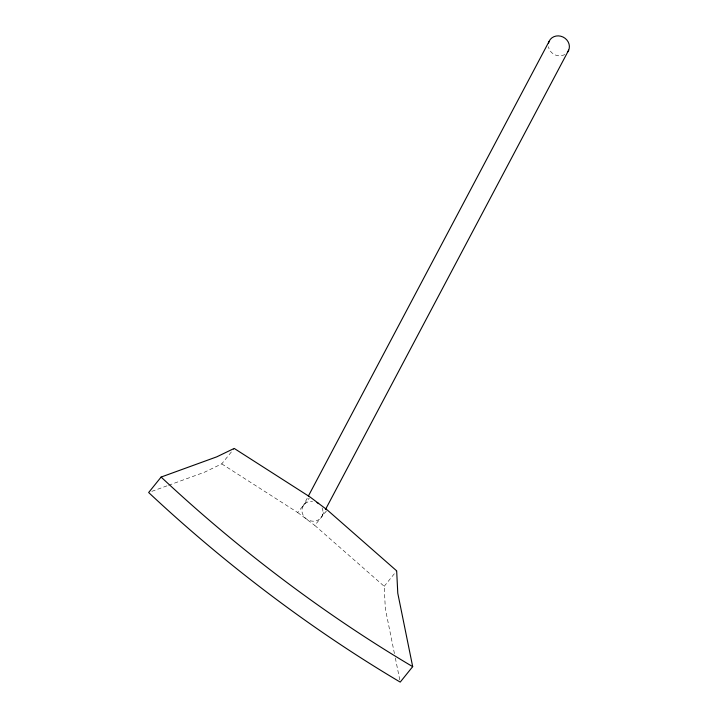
<?xml version="1.0" encoding="UTF-8"?>
<svg xmlns="http://www.w3.org/2000/svg" width="718" height="718" viewBox="0 0 718 718"><rect width="100%" height="100%" fill="white"/><g stroke="black" fill="none" stroke-linecap="round" stroke-linejoin="round"><path stroke-width="0.54" stroke-dasharray="3.59 2.69" d="M302.592 506.971L307.834 497.071M322.319 515.479L324.94 510.534M168.613 485.269L204.325 472.291L221.736 463.882L234.203 448.427M221.736 463.882L297.665 512.499L309.431 497.906M394.442 653.613L385.324 608.685L384.202 586.31L314.78 525.405L326.555 510.812M384.202 586.31L396.668 570.855M151.803 491.372L167.563 485.646M297.665 512.499L314.78 525.405M395.331 657.993L399.782 679.91M322.059 507.859A10.752 9.765 27.9 0 1 315.346 521.026A10.752 9.765 27.9 0 1 302 511.772A10.752 9.765 27.9 0 1 312.572 501.281M564.797 54.532A10.752 9.774 27.9 0 1 548.444 46.697"/><path stroke-width="1.08" d="M308.363 496.075L548.992 41.608M325.46 509.538L568.71 50.116M161.119 477.066L148.653 492.521A616.591 253.741 38.9 0 0 400.222 682.1L412.688 666.645L397.781 593.23L396.668 570.855L327.246 509.951L310.122 497.044L234.203 448.427L216.782 456.836L161.119 477.066A616.591 253.741 38.9 0 0 412.688 666.645M317.033 502.582A10.752 9.765 27.9 0 1 318.613 503.587M548.489 43.242A10.752 9.774 27.9 0 1 563.002 37.013A10.752 9.774 27.9 0 1 567.417 52.315"/></g></svg>
